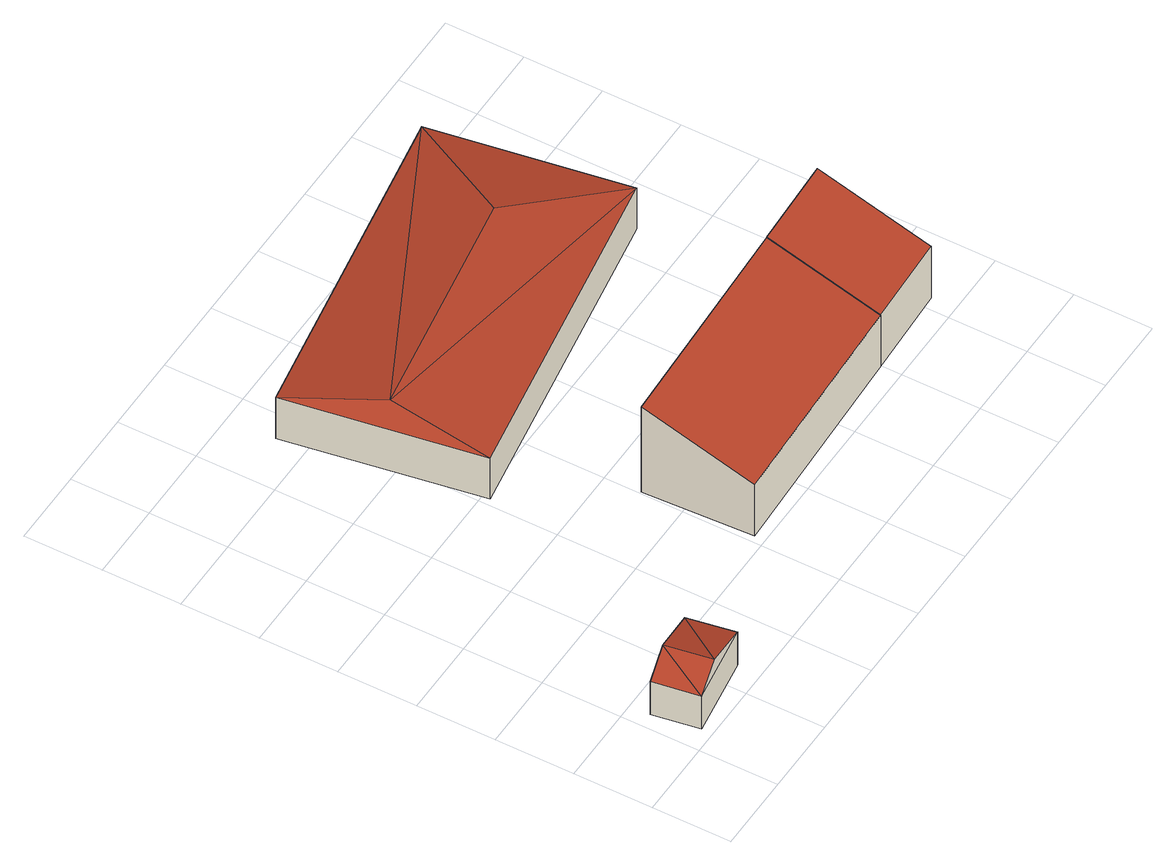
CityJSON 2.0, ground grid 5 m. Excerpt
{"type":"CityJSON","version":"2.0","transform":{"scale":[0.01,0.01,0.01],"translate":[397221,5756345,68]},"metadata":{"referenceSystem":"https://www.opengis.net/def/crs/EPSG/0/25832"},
"CityObjects":{
"building1":{"type":"Building","attributes":{"Gemeindeschluessel":"05515000","Geometrietyp2DReferenz":"3000","function":"31001_2460","roofType":"3100","measuredHeight":3.68},"geometry":[{"type":"Solid","lod":"2","boundaries":[[[[0,1,2,3]],[[4,5,1,0]],[[6,7,5,4]],[[3,2,7,6]],[[0,8,4]],[[6,9,3]],[[3,9,8]],[[8,0,3]],[[9,6,4]],[[4,8,9]],[[1,5,7,2]]]],"semantics":{"surfaces":[{"type":"WallSurface"},{"type":"RoofSurface"},{"type":"GroundSurface"}],"values":[[0,0,0,0,0,0,1,1,1,1,2]]}}]},
"building2":{"type":"Building","attributes":{"Gemeindeschluessel":"05515000","Geometrietyp2DReferenz":"3000","function":"31001_2700","roofType":"2100","measuredHeight":6.71},"geometry":[{"type":"Solid","lod":"2","boundaries":[[[[10,11,12,13]],[[14,15,11,10]],[[16,17,15,14]],[[13,12,17,16]],[[14,10,13,16]],[[11,15,17,12]]]],"semantics":{"surfaces":[{"type":"WallSurface"},{"type":"RoofSurface"},{"type":"GroundSurface"}],"values":[[0,0,0,0,1,2]]}}]},
"building3":{"type":"Building","attributes":{"Gemeindeschluessel":"05515000","Geometrietyp2DReferenz":"3000","function":"31001_2700","roofType":"3200","measuredHeight":4.41},"geometry":[{"type":"Solid","lod":"2","boundaries":[[[[18,19,20,21]],[[22,23,19,18]],[[24,25,23,22]],[[21,20,25,24]],[[18,26,22]],[[24,27,21]],[[21,27,26]],[[26,18,21]],[[26,27,24]],[[24,22,26]],[[19,23,25,20]]]],"semantics":{"surfaces":[{"type":"WallSurface"},{"type":"RoofSurface"},{"type":"GroundSurface"}],"values":[[0,0,0,0,1,1,1,1,1,1,2]]}}]},
"building4":{"type":"Building","attributes":{"Gemeindeschluessel":"05515000","Geometrietyp2DReferenz":"3000","function":"31001_2460","roofType":"2100","measuredHeight":6.75},"geometry":[{"type":"Solid","lod":"2","boundaries":[[[[28,29,30,31]],[[32,33,29,28]],[[34,35,33,32]],[[31,30,35,34]],[[32,28,31,34]],[[29,33,35,30]]]],"semantics":{"surfaces":[{"type":"WallSurface"},{"type":"RoofSurface"},{"type":"GroundSurface"}],"values":[[0,0,0,0,1,2]]}}]}
},
"vertices":[
[87,362,338],[87,362,79],[136,65,79],[136,65,338],[598,447,338],[598,447,79],[651,144,338],[651,144,79],[271,393,447],[321,93,447],
[2997,632,468],[2997,632,63],[2965,1338,63],[2965,1338,734],[1546,569,469],[1546,569,63],[1515,1272,734],[1515,1272,63],
[1023,1937,414],[1023,1937,91],[3182,2293,91],[3182,2293,414],[815,3180,414],[815,3180,91],[2979,3539,414],[2979,3539,91],[1024,2576,532],[2558,2829,532],
[3584,658,469],[3584,658,61],[3553,1365,61],[3553,1365,736],[2997,632,469],[2997,632,61],[2965,1338,736],[2965,1338,61]
]}
